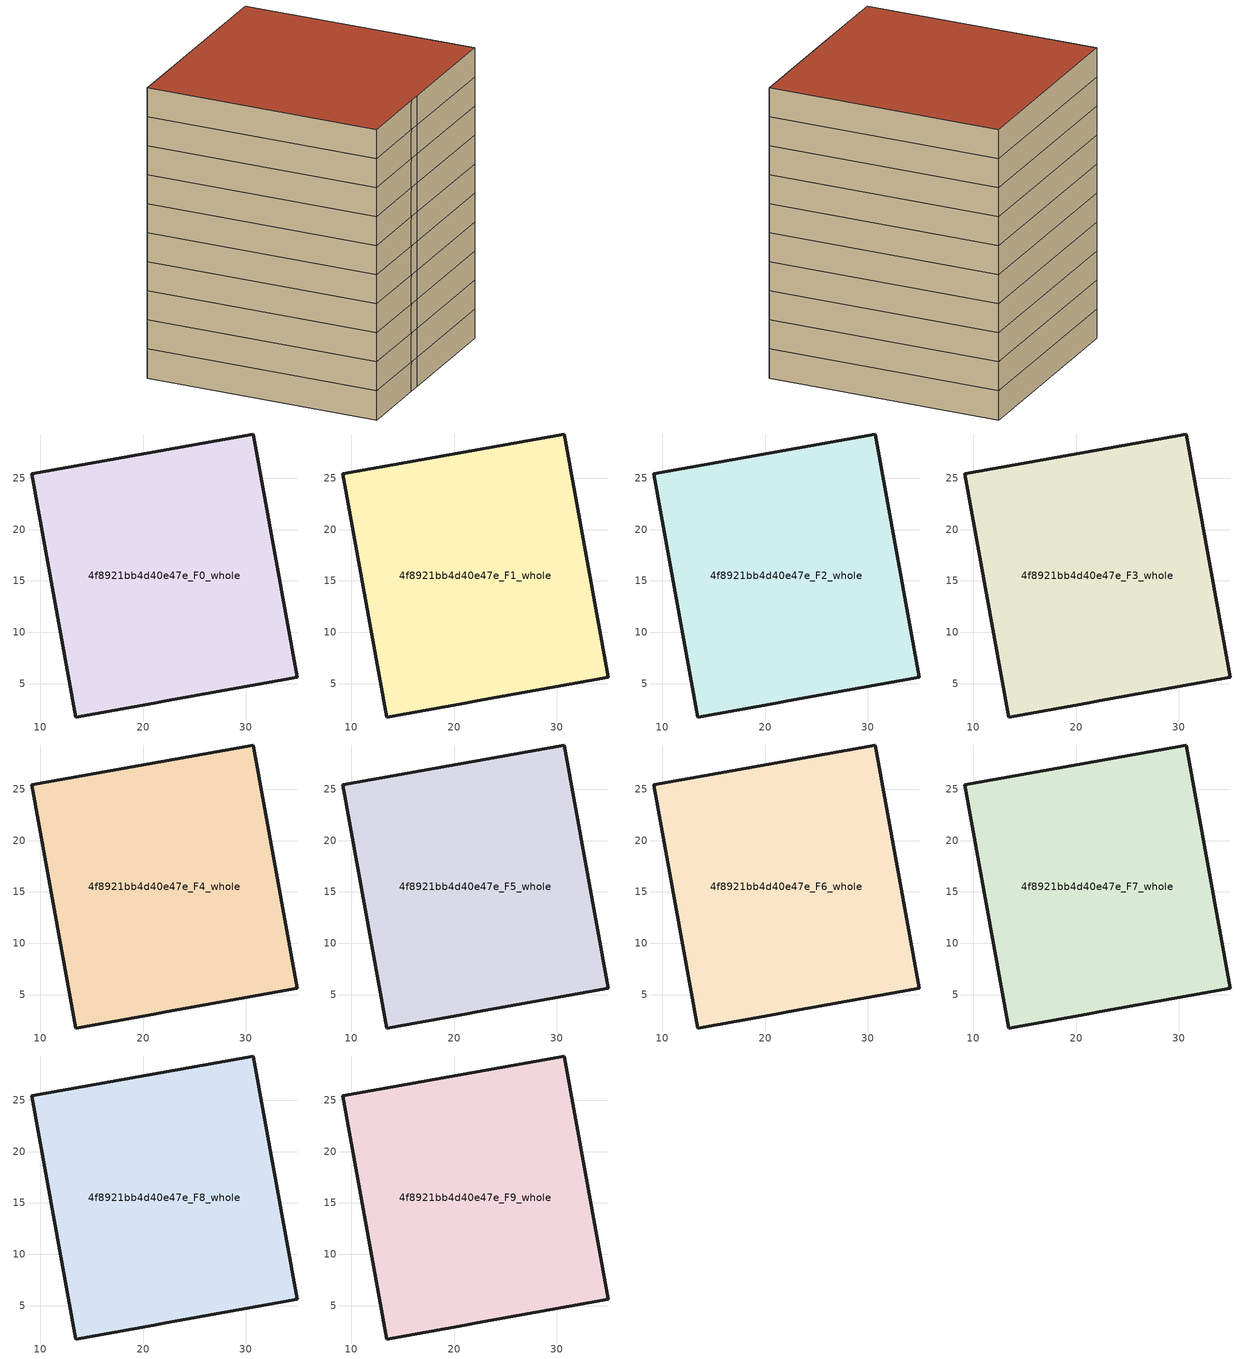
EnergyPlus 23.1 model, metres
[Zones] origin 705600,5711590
4f8921bb4d40e47e_F0_whole
 floor ground (EU_floor_Construction): 30.74,29.32 35.01,5.6 22.23,3.32 21.04,3.1 13.42,1.75 9.16,25.46 z0
 wall outside (EU_wall_Construction): 9.16,25.46 13.42,1.75 21.04,3.1 22.23,3.32 35.01,5.6 30.74,29.32 9.16,25.46 z0:3
4f8921bb4d40e47e_F1_whole
 floor to 4f8921bb4d40e47e_F0_whole (EU_floor_Construction): 30.74,29.32 35.01,5.6 22.23,3.32 21.04,3.1 13.42,1.75 9.16,25.46 z3
 wall outside (EU_wall_Construction): 9.16,25.46 13.42,1.75 21.04,3.1 22.23,3.32 35.01,5.6 30.74,29.32 9.16,25.46 z3:6
4f8921bb4d40e47e_F2_whole
 floor to 4f8921bb4d40e47e_F1_whole (EU_floor_Construction): 30.74,29.32 35.01,5.6 22.23,3.32 21.04,3.1 13.42,1.75 9.16,25.46 z6
 wall outside (EU_wall_Construction): 9.16,25.46 13.42,1.75 21.04,3.1 22.23,3.32 35.01,5.6 30.74,29.32 9.16,25.46 z6:9
4f8921bb4d40e47e_F3_whole
 floor to 4f8921bb4d40e47e_F2_whole (EU_floor_Construction): 30.74,29.32 35.01,5.6 22.23,3.32 21.04,3.1 13.42,1.75 9.16,25.46 z9
 wall outside (EU_wall_Construction): 9.16,25.46 13.42,1.75 21.04,3.1 22.23,3.32 35.01,5.6 30.74,29.32 9.16,25.46 z9:12
4f8921bb4d40e47e_F4_whole
 floor to 4f8921bb4d40e47e_F3_whole (EU_floor_Construction): 30.74,29.32 35.01,5.6 22.23,3.32 21.04,3.1 13.42,1.75 9.16,25.46 z12
 wall outside (EU_wall_Construction): 9.16,25.46 13.42,1.75 21.04,3.1 22.23,3.32 35.01,5.6 30.74,29.32 9.16,25.46 z12:15
4f8921bb4d40e47e_F5_whole
 floor to 4f8921bb4d40e47e_F4_whole (EU_floor_Construction): 30.74,29.32 35.01,5.6 22.23,3.32 21.04,3.1 13.42,1.75 9.16,25.46 z15
 wall outside (EU_wall_Construction): 9.16,25.46 13.42,1.75 21.04,3.1 22.23,3.32 35.01,5.6 30.74,29.32 9.16,25.46 z15:18
4f8921bb4d40e47e_F6_whole
 floor to 4f8921bb4d40e47e_F5_whole (EU_floor_Construction): 30.74,29.32 35.01,5.6 22.23,3.32 21.04,3.1 13.42,1.75 9.16,25.46 z18
 wall outside (EU_wall_Construction): 9.16,25.46 13.42,1.75 21.04,3.1 22.23,3.32 35.01,5.6 30.74,29.32 9.16,25.46 z18:21
4f8921bb4d40e47e_F7_whole
 floor to 4f8921bb4d40e47e_F6_whole (EU_floor_Construction): 30.74,29.32 35.01,5.6 22.23,3.32 21.04,3.1 13.42,1.75 9.16,25.46 z21
 wall outside (EU_wall_Construction): 9.16,25.46 13.42,1.75 21.04,3.1 22.23,3.32 35.01,5.6 30.74,29.32 9.16,25.46 z21:24
4f8921bb4d40e47e_F8_whole
 floor to 4f8921bb4d40e47e_F7_whole (EU_floor_Construction): 30.74,29.32 35.01,5.6 22.23,3.32 21.04,3.1 13.42,1.75 9.16,25.46 z24
 wall outside (EU_wall_Construction): 9.16,25.46 13.42,1.75 21.04,3.1 22.23,3.32 35.01,5.6 30.74,29.32 9.16,25.46 z24:27
4f8921bb4d40e47e_F9_whole
 floor to 4f8921bb4d40e47e_F8_whole (EU_floor_Construction): 30.74,29.32 35.01,5.6 22.23,3.32 21.04,3.1 13.42,1.75 9.16,25.46 z27
 wall outside (EU_wall_Construction): 9.16,25.46 13.42,1.75 21.04,3.1 22.23,3.32 35.01,5.6 30.74,29.32 9.16,25.46 z27:30
 roof outside (EU_roof_Construction): 35.01,5.6 30.74,29.32 9.16,25.46 13.42,1.75 21.04,3.1 22.23,3.32 z30
[Building]
EU S2 Campaign: North Axis=0; Terrain=City; Solar Distribution=FullExterior
[Site:Location]
London: Latitude=51.5; Longitude=-0.5; Time Zone=0; Elevation=25
[SizingPeriod:WeatherFileDays]
AnnualSizingPeriod: Begin Month=1; Begin Day of Month=1; End Month=12; End Day of Month=31; Day of Week for Start Day=Monday; Use Weather File Daylight Saving Period=No; Use Weather File Rain and Snow Indicators=No
[MATERIAL]
EU_InternalMass_Material: Roughness=MediumRough; Thickness=0.1; Conductivity=1; Density=1800; Specific Heat=900; Thermal Absorptance=0.9; Solar Absorptance=0.7; Visible Absorptance=0.7
[MATERIAL:NOMASS] Roughness=MediumRough; Thermal Absorptance=0.9; Solar Absorptance=0.7; Visible Absorptance=0.7
Name | Thermal Resistance
EU_wall_NoMass | 1.04674
EU_roof_NoMass | 4.32442
EU_floor_NoMass | 2.04616
[CONSTRUCTION]
EU_wall_Construction: EU_wall_NoMass
EU_roof_Construction: EU_roof_NoMass
EU_floor_Construction: EU_floor_NoMass
EU_InternalMass_Construction: EU_InternalMass_Material
[ZONE] Type=1; Multiplier=1; Ceiling Height=autocalculate; Volume=1585.03; Floor Area=autocalculate; Part of Total Floor Area=Yes
4f8921bb4d40e47e_F0_whole; 4f8921bb4d40e47e_F1_whole; 4f8921bb4d40e47e_F2_whole; 4f8921bb4d40e47e_F3_whole; 4f8921bb4d40e47e_F4_whole; 4f8921bb4d40e47e_F5_whole; 4f8921bb4d40e47e_F6_whole; 4f8921bb4d40e47e_F7_whole; 4f8921bb4d40e47e_F8_whole; 4f8921bb4d40e47e_F9_whole
[INTERNALMASS] Construction=EU_InternalMass_Construction; Surface Area=528.343
Name | Zone or ZoneList
4f8921bb4d40e47e_F0_whole_EU_InternalMass | 4f8921bb4d40e47e_F0_whole
4f8921bb4d40e47e_F1_whole_EU_InternalMass | 4f8921bb4d40e47e_F1_whole
4f8921bb4d40e47e_F2_whole_EU_InternalMass | 4f8921bb4d40e47e_F2_whole
4f8921bb4d40e47e_F3_whole_EU_InternalMass | 4f8921bb4d40e47e_F3_whole
4f8921bb4d40e47e_F4_whole_EU_InternalMass | 4f8921bb4d40e47e_F4_whole
4f8921bb4d40e47e_F5_whole_EU_InternalMass | 4f8921bb4d40e47e_F5_whole
4f8921bb4d40e47e_F6_whole_EU_InternalMass | 4f8921bb4d40e47e_F6_whole
4f8921bb4d40e47e_F7_whole_EU_InternalMass | 4f8921bb4d40e47e_F7_whole
4f8921bb4d40e47e_F8_whole_EU_InternalMass | 4f8921bb4d40e47e_F8_whole
4f8921bb4d40e47e_F9_whole_EU_InternalMass | 4f8921bb4d40e47e_F9_whole
[OTHEREQUIPMENT] Fuel Type=Electricity; Design Level Calculation Method=Watts/Area; Power per Zone Floor Area=1; Fraction Latent=0; Fraction Radiant=0; Fraction Lost=0; Carbon Dioxide Generation Rate=0; EndUse Subcategory=EU_Step8_InternalGains
Name | Zone or ZoneList or Space or SpaceList | Schedule
EU_Step8_InternalGain_4f8921bb4d40e47e_F0_whole_f000 | 4f8921bb4d40e47e_F0_whole | EU_Step8_GainSchedule_4f8921bb4d40e47e_F0_whole_f000
EU_Step8_InternalGain_4f8921bb4d40e47e_F1_whole_f000 | 4f8921bb4d40e47e_F1_whole | EU_Step8_GainSchedule_4f8921bb4d40e47e_F1_whole_f000
EU_Step8_InternalGain_4f8921bb4d40e47e_F2_whole_f000 | 4f8921bb4d40e47e_F2_whole | EU_Step8_GainSchedule_4f8921bb4d40e47e_F2_whole_f000
EU_Step8_InternalGain_4f8921bb4d40e47e_F3_whole_f000 | 4f8921bb4d40e47e_F3_whole | EU_Step8_GainSchedule_4f8921bb4d40e47e_F3_whole_f000
EU_Step8_InternalGain_4f8921bb4d40e47e_F4_whole_f000 | 4f8921bb4d40e47e_F4_whole | EU_Step8_GainSchedule_4f8921bb4d40e47e_F4_whole_f000
EU_Step8_InternalGain_4f8921bb4d40e47e_F5_whole_f000 | 4f8921bb4d40e47e_F5_whole | EU_Step8_GainSchedule_4f8921bb4d40e47e_F5_whole_f000
EU_Step8_InternalGain_4f8921bb4d40e47e_F6_whole_f000 | 4f8921bb4d40e47e_F6_whole | EU_Step8_GainSchedule_4f8921bb4d40e47e_F6_whole_f000
EU_Step8_InternalGain_4f8921bb4d40e47e_F7_whole_f000 | 4f8921bb4d40e47e_F7_whole | EU_Step8_GainSchedule_4f8921bb4d40e47e_F7_whole_f000
EU_Step8_InternalGain_4f8921bb4d40e47e_F8_whole_f000 | 4f8921bb4d40e47e_F8_whole | EU_Step8_GainSchedule_4f8921bb4d40e47e_F8_whole_f000
EU_Step8_InternalGain_4f8921bb4d40e47e_F9_whole_f000 | 4f8921bb4d40e47e_F9_whole | EU_Step8_GainSchedule_4f8921bb4d40e47e_F9_whole_f000
[ZONEVENTILATION:DESIGNFLOWRATE] Schedule=EU_AlwaysOn; Design Flow Rate Calculation Method=AirChanges/Hour; Air Changes per Hour=0.488719; Ventilation Type=Natural; Fan Pressure Rise=0; Fan Total Efficiency=1; Constant Term Coefficient=1; Temperature Term Coefficient=0; Velocity Term Coefficient=0; Velocity Squared Term Coefficient=0; Minimum Indoor Temperature=-100; Maximum Indoor Temperature=100; Delta Temperature=-100; Minimum Outdoor Temperature=-100; Maximum Outdoor Temperature=100; Maximum Wind Speed=40
Name | Zone or ZoneList or Space or SpaceList
EU_ConstantAir_4f8921bb4d40e47e_F0_whole | 4f8921bb4d40e47e_F0_whole
EU_ConstantAir_4f8921bb4d40e47e_F1_whole | 4f8921bb4d40e47e_F1_whole
EU_ConstantAir_4f8921bb4d40e47e_F2_whole | 4f8921bb4d40e47e_F2_whole
EU_ConstantAir_4f8921bb4d40e47e_F3_whole | 4f8921bb4d40e47e_F3_whole
EU_ConstantAir_4f8921bb4d40e47e_F4_whole | 4f8921bb4d40e47e_F4_whole
EU_ConstantAir_4f8921bb4d40e47e_F5_whole | 4f8921bb4d40e47e_F5_whole
EU_ConstantAir_4f8921bb4d40e47e_F6_whole | 4f8921bb4d40e47e_F6_whole
EU_ConstantAir_4f8921bb4d40e47e_F7_whole | 4f8921bb4d40e47e_F7_whole
EU_ConstantAir_4f8921bb4d40e47e_F8_whole | 4f8921bb4d40e47e_F8_whole
EU_ConstantAir_4f8921bb4d40e47e_F9_whole | 4f8921bb4d40e47e_F9_whole
[HVACTEMPLATE:THERMOSTAT] Constant Heating Setpoint=20; Constant Cooling Setpoint=50
EU_HeatOnly_4f8921bb4d40e47e_F0_whole; EU_HeatOnly_4f8921bb4d40e47e_F1_whole; EU_HeatOnly_4f8921bb4d40e47e_F2_whole; EU_HeatOnly_4f8921bb4d40e47e_F3_whole; EU_HeatOnly_4f8921bb4d40e47e_F4_whole; EU_HeatOnly_4f8921bb4d40e47e_F5_whole; EU_HeatOnly_4f8921bb4d40e47e_F6_whole; EU_HeatOnly_4f8921bb4d40e47e_F7_whole; EU_HeatOnly_4f8921bb4d40e47e_F8_whole; EU_HeatOnly_4f8921bb4d40e47e_F9_whole
[HVACTEMPLATE:ZONE:IDEALLOADSAIRSYSTEM] System Availability Schedule=EU_AlwaysOn; Maximum Heating Supply Air Temperature=50; Minimum Cooling Supply Air Temperature=13; Maximum Heating Supply Air Humidity Ratio=0.0156; Minimum Cooling Supply Air Humidity Ratio=0.0077; Heating Limit=NoLimit; Cooling Limit=NoLimit; Heating Availability Schedule=EU_AlwaysOn; Cooling Availability Schedule=EU_CoolingOff; Dehumidification Control Type=ConstantSensibleHeatRatio; Cooling Sensible Heat Ratio=0.7; Dehumidification Setpoint=60; Humidification Control Type=None; Humidification Setpoint=30; Outdoor Air Method=None; Outdoor Air Flow Rate per Person=0.00944; Outdoor Air Flow Rate per Zone Floor Area=0; Outdoor Air Flow Rate per Zone=0; Demand Controlled Ventilation Type=None; Outdoor Air Economizer Type=NoEconomizer; Heat Recovery Type=None; Sensible Heat Recovery Effectiveness=0.7; Latent Heat Recovery Effectiveness=0.65
Name | Template Thermostat
4f8921bb4d40e47e_F0_whole | EU_HeatOnly_4f8921bb4d40e47e_F0_whole
4f8921bb4d40e47e_F1_whole | EU_HeatOnly_4f8921bb4d40e47e_F1_whole
4f8921bb4d40e47e_F2_whole | EU_HeatOnly_4f8921bb4d40e47e_F2_whole
4f8921bb4d40e47e_F3_whole | EU_HeatOnly_4f8921bb4d40e47e_F3_whole
4f8921bb4d40e47e_F4_whole | EU_HeatOnly_4f8921bb4d40e47e_F4_whole
4f8921bb4d40e47e_F5_whole | EU_HeatOnly_4f8921bb4d40e47e_F5_whole
4f8921bb4d40e47e_F6_whole | EU_HeatOnly_4f8921bb4d40e47e_F6_whole
4f8921bb4d40e47e_F7_whole | EU_HeatOnly_4f8921bb4d40e47e_F7_whole
4f8921bb4d40e47e_F8_whole | EU_HeatOnly_4f8921bb4d40e47e_F8_whole
4f8921bb4d40e47e_F9_whole | EU_HeatOnly_4f8921bb4d40e47e_F9_whole
[SIZING:ZONE] Zone Cooling Design Supply Air Temperature Input Method=SupplyAirTemperature; Zone Cooling Design Supply Air Temperature=13; Zone Heating Design Supply Air Temperature Input Method=SupplyAirTemperature; Zone Heating Design Supply Air Temperature=50; Zone Cooling Design Supply Air Humidity Ratio=0.008; Zone Heating Design Supply Air Humidity Ratio=0.008; Cooling Design Air Flow Method=DesignDay; Cooling Design Air Flow Rate=0; Cooling Minimum Air Flow per Zone Floor Area=0.000762; Cooling Minimum Air Flow=0; Cooling Minimum Air Flow Fraction=0.2; Heating Design Air Flow Method=DesignDay; Heating Design Air Flow Rate=0; Heating Maximum Air Flow per Zone Floor Area=0.002032; Heating Maximum Air Flow=0.141576; Heating Maximum Air Flow Fraction=0.3; Account for Dedicated Outdoor Air System=No; Dedicated Outdoor Air System Control Strategy=NeutralSupplyAir; Dedicated Outdoor Air Low Setpoint Temperature for Design=autosize; Dedicated Outdoor Air High Setpoint Temperature for Design=autosize; Zone Load Sizing Method=Sensible Load Only No Latent Load; Zone Latent Cooling Design Supply Air Humidity Ratio Input Method=HumidityRatioDifference; Zone Cooling Design Supply Air Humidity Ratio Difference=0.005; Zone Latent Heating Design Supply Air Humidity Ratio Input Method=HumidityRatioDifference; Zone Humidification Design Supply Air Humidity Ratio Difference=0.005
4f8921bb4d40e47e_F0_whole; 4f8921bb4d40e47e_F1_whole; 4f8921bb4d40e47e_F2_whole; 4f8921bb4d40e47e_F3_whole; 4f8921bb4d40e47e_F4_whole; 4f8921bb4d40e47e_F5_whole; 4f8921bb4d40e47e_F6_whole; 4f8921bb4d40e47e_F7_whole; 4f8921bb4d40e47e_F8_whole; 4f8921bb4d40e47e_F9_whole
[SCHEDULE:CONSTANT]
Name | Hourly Value
EU_AlwaysOn | 1
EU_CoolingOff | 0
[SCHEDULE:FILE] Column Number=1; Rows to Skip at Top=0; Number of Hours of Data=8760; Column Separator=Comma; Interpolate to Timestep=No; Minutes per Item=60; Adjust Schedule for Daylight Savings=Yes
Name | File
EU_Step8_GainSchedule_4f8921bb4d40e47e_F0_whole_f000 | C:\Users\o_iseri\Desktop\OpenUBEM\openubem\outputs\eu_evidence\EU-11\GB-LDN-STDUNSTANS\idfs\4f8921bb4d40e47e\4f8921bb4d40e47e_F0_whole_f000_gain.csv
EU_Step8_GainSchedule_4f8921bb4d40e47e_F1_whole_f000 | C:\Users\o_iseri\Desktop\OpenUBEM\openubem\outputs\eu_evidence\EU-11\GB-LDN-STDUNSTANS\idfs\4f8921bb4d40e47e\4f8921bb4d40e47e_F1_whole_f000_gain.csv
EU_Step8_GainSchedule_4f8921bb4d40e47e_F2_whole_f000 | C:\Users\o_iseri\Desktop\OpenUBEM\openubem\outputs\eu_evidence\EU-11\GB-LDN-STDUNSTANS\idfs\4f8921bb4d40e47e\4f8921bb4d40e47e_F2_whole_f000_gain.csv
EU_Step8_GainSchedule_4f8921bb4d40e47e_F3_whole_f000 | C:\Users\o_iseri\Desktop\OpenUBEM\openubem\outputs\eu_evidence\EU-11\GB-LDN-STDUNSTANS\idfs\4f8921bb4d40e47e\4f8921bb4d40e47e_F3_whole_f000_gain.csv
EU_Step8_GainSchedule_4f8921bb4d40e47e_F4_whole_f000 | C:\Users\o_iseri\Desktop\OpenUBEM\openubem\outputs\eu_evidence\EU-11\GB-LDN-STDUNSTANS\idfs\4f8921bb4d40e47e\4f8921bb4d40e47e_F4_whole_f000_gain.csv
EU_Step8_GainSchedule_4f8921bb4d40e47e_F5_whole_f000 | C:\Users\o_iseri\Desktop\OpenUBEM\openubem\outputs\eu_evidence\EU-11\GB-LDN-STDUNSTANS\idfs\4f8921bb4d40e47e\4f8921bb4d40e47e_F5_whole_f000_gain.csv
EU_Step8_GainSchedule_4f8921bb4d40e47e_F6_whole_f000 | C:\Users\o_iseri\Desktop\OpenUBEM\openubem\outputs\eu_evidence\EU-11\GB-LDN-STDUNSTANS\idfs\4f8921bb4d40e47e\4f8921bb4d40e47e_F6_whole_f000_gain.csv
EU_Step8_GainSchedule_4f8921bb4d40e47e_F7_whole_f000 | C:\Users\o_iseri\Desktop\OpenUBEM\openubem\outputs\eu_evidence\EU-11\GB-LDN-STDUNSTANS\idfs\4f8921bb4d40e47e\4f8921bb4d40e47e_F7_whole_f000_gain.csv
EU_Step8_GainSchedule_4f8921bb4d40e47e_F8_whole_f000 | C:\Users\o_iseri\Desktop\OpenUBEM\openubem\outputs\eu_evidence\EU-11\GB-LDN-STDUNSTANS\idfs\4f8921bb4d40e47e\4f8921bb4d40e47e_F8_whole_f000_gain.csv
EU_Step8_GainSchedule_4f8921bb4d40e47e_F9_whole_f000 | C:\Users\o_iseri\Desktop\OpenUBEM\openubem\outputs\eu_evidence\EU-11\GB-LDN-STDUNSTANS\idfs\4f8921bb4d40e47e\4f8921bb4d40e47e_F9_whole_f000_gain.csv
